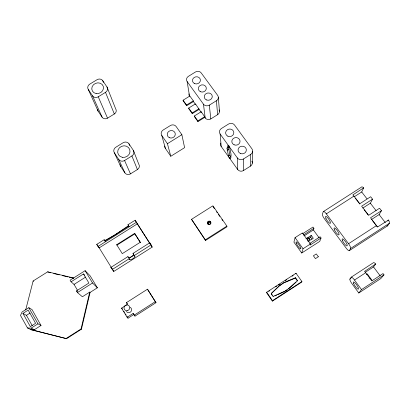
<?xml version="1.0" encoding="UTF-8"?>
<svg xmlns="http://www.w3.org/2000/svg" width="410" height="410" viewBox="0 0 410 410"><rect width="100%" height="100%" fill="white"/><g stroke="black" fill="none" stroke-linecap="round" stroke-linejoin="round"><path stroke-width="0.61" d="M250.469 166.132L250.695 154.416A4.372 4.049 -3.4 0 0 251.889 148.779L234.546 125.035A4.31 3.956 -6.6 0 0 228.58 124.025L221.4 128.509A4.31 3.967 -7.5 0 0 220.155 134.029L221.19 146.442L237.677 169.494A4.192 3.91 -3.8 0 0 243.489 170.534L250.469 166.132A4.192 3.9 -2.9 0 0 251.883 161.145M252.314 163.124L252.621 151.29M266.7 292.233L266.623 292.73L272.389 301.13L301.714 282.09L301.914 281.552L296.03 273.234L266.7 292.233L272.481 300.663L272.389 301.13M273.188 296.691L271.236 293.442L279.948 285.232L284.345 282.382L295.482 277.724L297.527 280.619L297.404 280.978L295.364 278.088L295.482 277.724M272.178 295.231L271.174 293.77L279.948 285.232M66.169 338.45L81.062 328.953L89.718 292.11L90.072 292.433L81.436 329.194L66.579 338.675L31.206 329.773L27.49 327.944L20.5 315.444L22.104 311.964L28.838 307.71L32.021 309.581L41.026 325.473L34.343 329.712L30.719 329.532L66.579 338.675M321.04 238L310.057 245.093L310.437 243.981L302.411 232.911L295.062 237.636L293.929 242.136L301.729 253.011L319.744 241.377L321.04 238L320.133 236.754L309.673 243.504M279.866 285.58L284.345 282.382M25.707 309.842L33.133 280.983L47.668 271.84L73.8 278.026M277.806 294.616L284.161 291.761L288.666 288.563L297.527 280.619M288.666 288.563L288.563 288.901L296.01 282.229M301.729 253.011L303.051 248.742L310.437 243.981M227.002 148.302L227.878 145.514A1.727 0.333 58.2 0 1 228.79 146.185A1.727 0.333 58.2 0 1 229.779 148.164L230.989 153.863L231.086 155.738L230.343 158.542A1.666 0.307 58 0 1 229.457 157.865A1.666 0.307 58 0 1 228.503 155.974L227.002 148.302L228.421 147.415L228.959 145.729M295.851 273.793L296.03 273.234M307.92 241.7L309.857 240.45L307.813 237.636L307.239 239.435L308.93 241.762M308.735 238.471L310.652 237.236L311.252 235.417L313.301 238.23L310.401 240.101L308.356 237.282L311.252 235.417M304.061 235.924L313.368 229.933L313.922 228.273L313.02 227.043L302.601 233.746M323.27 211.662L322.383 214.199A4.356 1.087 56 0 0 324.484 218.873L346.163 248.122A4.454 1.112 55.2 0 0 349.387 250.597L387.711 225.715L389.377 223.276A4.489 1.409 54.5 0 0 388.731 220.421L388.501 220.006L377.477 227.058A4.495 1.333 54.7 0 0 376.493 225.597L370.517 217.792L381.464 210.709L379.563 208.249L368.626 215.317L361.646 206.189L372.536 199.168L370.655 196.738L359.775 203.749L353.933 196.113A4.392 1.302 55.7 0 0 352.872 194.893L363.655 187.882L363.357 187.611A4.387 1.379 55.5 0 0 361.451 187.129L323.27 211.662A4.407 1.112 56 0 1 326.324 213.861L348.541 243.719A4.505 1.138 55.2 0 1 350.606 248.439L349.387 250.597M354.24 196.764L361.702 191.967L363.655 187.882M362.86 208.039L370.358 203.201L372.536 199.168M371.434 219.545L379.122 214.568L381.464 210.709M387.814 221.036L388.501 220.006M375.729 264.004L364.608 271.358A4.607 1.138 54.6 0 1 365.715 272.706L371.798 280.906L383.022 273.557L384.001 274.859L380.757 278.605L358.781 293.001L351.944 283.648A4.561 1.035 54.9 0 1 349.894 279.097L351.134 277.247L373.372 262.733A4.602 1.215 54.3 0 1 375.411 263.686L375.729 264.004L373.505 266.925L365.131 272.389M369.087 278.252L369.81 277.329L371.988 280.266M358.781 293.001L361.512 289.593L384.001 274.859M128.489 225.669L114.846 235.012L104.775 240.588L104.15 239.717L96.739 244.38L98.016 246.446L99.148 247.901L137.288 223.88L135.141 220.216L127.966 224.731L129.063 226.566M349.894 279.097L350.965 278.4M351.134 277.247A4.618 1.056 54.8 0 1 354.496 280.03L365.715 272.706M366.258 274.5L367.237 273.859L369.405 276.781M268.75 291.351L269.811 290.664M275.658 286.877L276.719 286.19M278.313 285.155L279.912 284.125M285.222 280.681L286.821 279.646M292.135 276.207L293.196 275.515M348.541 243.719L376.493 225.597M350.606 248.439L389.377 223.276M284.161 291.761L287.097 289.855M272.481 300.663L301.914 281.552M326.324 213.861L353.933 196.113M303.497 234.981L313.922 228.273M305.875 238.881L307.813 237.636M127.136 317.284L128.043 318.186L133.952 314.403L133.091 313.471L127.136 317.284L121.55 308.13L127.484 304.343L126.434 302.636L147.482 289.199L156 302.672L135.003 316.115L133.091 313.471M134.152 315.198L155.308 301.647L156 302.672M205.477 240.48L205.343 239.819L226.879 226.11L212.887 205.805L191.537 219.324L205.477 240.48L226.94 226.812L226.879 226.11M89.718 292.11L82.389 296.758L77.444 292.561L76.465 290.91L88.919 283.028L83.461 273.962L71.058 281.798L70.089 280.163L85.111 270.682L90.144 275.843L97.37 287.805L90.072 292.433M129.811 257.823L133.552 255.45M112.207 269.519L129.227 258.736L129.811 259.617A3.008 0.83 -32.3 0 0 132.794 258.705A3.008 0.83 -32.3 0 0 134.895 256.399L134.342 255.497L151.09 244.888L149.752 242.807L133.014 253.4L133.573 254.308A3.008 0.84 -32.3 0 1 131.482 256.624A3.008 0.84 -32.3 0 1 128.494 257.526L127.905 256.634L110.9 267.397L113.765 271.456L152.192 247.107L151.09 244.888M77.444 292.561L92.547 282.997L97.37 287.805M27.49 327.944L31.17 328.128L37.951 323.828L41.026 325.473M22.919 313.424L28.162 310.109L35.608 323.3L30.335 326.642L22.919 313.424L26.445 315.346L32.236 325.658M140.287 242.259L122.288 253.636L116.686 244.703L134.618 233.398L140.522 242.689L134.618 233.398M71.058 281.798L74.041 284.422L85.7 277.052M26.445 315.346L30.053 313.066M228.503 155.974L229.897 155.103L228.421 147.415M98.016 246.446L136.453 222.246M220.155 134.029L237.349 157.932A4.372 4.059 -4.3 0 0 243.412 159.003L250.695 154.416M134.864 233.843L116.973 245.129L116.686 244.703M227.125 150.214L228.534 149.327M170.785 156.277L184.602 147.651L181.866 134.7L176.187 126.567A4.264 3.915 -14.7 0 0 170.34 125.562L163.154 130.021A4.269 3.921 -15.8 0 0 161.796 135.505L165.384 148.394L170.785 156.277L167.423 143.69L161.796 135.505M197.943 121.591L197.84 120.919L204.672 116.671L201.156 111.771L194.34 116.004L194.448 116.686L197.943 121.591L204.759 117.352L204.672 116.671M167.423 143.69L181.866 134.7M204.759 117.352L205.2 117.962A4.064 3.716 -9.7 0 0 210.812 118.91L217.623 114.672A4.064 3.705 -8.8 0 0 219.063 109.916M130.457 173.871L137.411 169.535A4.1 3.803 -21.6 0 0 138.77 164.19L133.337 150.373L128.935 143.766A4.295 3.941 -21.7 0 0 123.108 142.731L115.835 147.236A4.3 3.951 -22.9 0 0 114.359 152.797L120.704 166.475L124.876 172.846A4.105 3.808 -22.9 0 0 130.457 173.871L124.578 160.51A4.315 3.977 -22.8 0 1 118.726 159.444L114.359 152.797M186.652 105.739L186.529 105.037L193.31 100.839L189.85 96.022L183.085 100.204L183.219 100.911L186.652 105.739L193.423 101.547L193.31 100.839M199.065 109.414L192.275 113.631L188.81 108.763L188.687 108.071L195.478 103.863L200.885 111.95M192.275 113.631L192.162 112.945L198.968 108.722M187.15 81.585L203.457 104.181A4.243 3.849 -9.9 0 0 209.315 105.155L216.424 100.742A4.243 3.844 -9.1 0 0 217.654 95.371L201.202 72.924A4.187 3.751 -11 0 0 195.442 72.006L188.426 76.327A4.187 3.762 -11.8 0 0 187.15 81.585L189.538 96.135A4.013 3.628 -11.6 0 1 188.928 93.885M124.578 160.51L131.897 155.959A4.31 3.972 -21.5 0 0 133.337 150.373M107.538 118.157L114.328 113.98A3.987 3.603 -21.4 0 0 115.697 108.891L106.989 86.966L102.725 80.662A4.243 3.777 -21.4 0 0 97.006 79.719L89.795 84.117A4.249 3.782 -22.3 0 0 88.283 89.477L98.154 111.202L102.141 117.219A3.992 3.608 -22.3 0 0 107.538 118.157L98.256 96.791A4.264 3.808 -22.2 0 1 92.501 95.822L88.283 89.477M98.256 96.791L105.508 92.352A4.259 3.803 -21.3 0 0 106.989 86.966M273.25 296.368L284.253 291.428M274.92 295.912L276.653 295.133M284.258 282.736L295.364 278.088M50.594 272.793L47.668 271.84M53.7 273.526L59.286 274.854M62.392 275.587L67.978 276.909M69.218 277.206L73.564 278.231M31.17 328.128L34.343 329.712M81.062 328.953L81.436 329.194M33.133 280.983L33.605 281.327M76.465 290.91L77.434 291.741M83.461 273.962L84.65 275.141M121.55 308.13L122.498 309.099M126.434 302.636L127.341 303.646M110.9 267.397L112.171 268.991M96.739 244.38L98.21 246.266M361.702 191.967L367.001 198.845M370.358 203.201L376.103 210.653M379.122 214.568L385.318 222.609M355.608 198.548L357.694 201.274M358.084 201.787L359.826 204.062M364.249 209.843L366.356 212.6M366.755 213.118L368.165 214.963M372.454 220.57L374.586 223.358M374.991 223.886L377.128 226.679M373.505 266.925L380.219 275.904M354.496 280.03L361.512 289.593M313.368 229.933L319.164 237.861M310.652 237.236L312.005 239.097M295.062 237.636L303.051 248.742M193.423 101.547L195.585 104.565M183.085 100.204L186.529 105.037M188.687 108.071L192.162 112.945M194.34 116.004L197.84 120.919M212.995 206.568L214.425 208.644M216.567 211.76L217.285 212.795M218.356 214.353L219.786 216.429M221.933 219.545L222.645 220.585M191.537 219.324L205.343 239.819M137.288 223.88L150.654 244.621L149.752 242.807M150.49 244.473L135.141 220.216M151.172 245.528L152.192 247.107M208.095 223.927L208.27 224.193A1.276 1.22 -9.1 0 0 208.511 224.413M127.966 224.731L128.837 226.089L105.001 241.09L104.15 239.717M133.014 253.4L134.895 256.399M127.905 256.634L129.811 259.617M147.482 289.199L155.308 301.647M104.775 240.588L105.344 241.5M98.543 246.805L113.765 271.456M134.48 315.259L135.003 316.115M123.805 311.241L124.455 312.307M125.434 313.911L126.085 314.982M127.064 316.582L128.043 318.186M85.111 270.682L92.547 282.997M74.041 284.422L77.49 290.224M28.838 307.71L37.951 323.828M118.726 159.444L124.876 172.846M92.501 95.822L102.141 117.219M105.508 92.352L114.328 113.98M131.897 155.959L137.411 169.535M102.725 80.662L103.433 82.415M128.935 143.766L129.637 145.529M201.156 111.771L201.248 112.458M203.457 104.181L205.2 117.962M209.315 105.155L210.812 118.91M216.424 100.742L217.623 114.672M218.34 97.247L219.458 111.31M237.349 157.932L237.677 169.494M243.412 159.003L243.489 170.534M130.154 307.326A2.87 2.778 -49 0 1 130.826 311.743A2.87 2.778 -49 0 1 126.382 311.39M221.19 146.442A4.136 3.823 -7.2 0 1 220.749 143.09M165.384 148.394A4.085 3.777 -15.7 0 1 164.789 146.042M231.081 157.302A1.666 0.313 58 0 1 229.897 155.103M98.154 111.202A3.982 3.582 -22.4 0 1 97.616 109.429M120.704 166.475A4.09 3.782 -23.1 0 1 120.13 164.6M387.711 225.715A4.438 1.379 54.5 0 1 386.943 225.848M210.289 224.121A1.276 1.22 -9.1 0 0 210.422 222.907L210.253 222.635A1.276 1.22 -9.1 0 0 208.746 222.302L208.459 222.476A1.276 1.22 -9.1 0 0 208.003 223.619M207.598 223.096A1.701 1.63 -9.1 0 1 207.747 222.691M207.773 223.968A1.701 1.63 -9.1 0 1 209.11 221.431A1.701 1.63 -9.1 0 1 210.714 223.783M208.423 224.526A1.701 1.63 -9.1 0 1 208.06 224.285M318.339 256.757L315.444 258.633L313.394 255.794L316.289 253.923L318.339 256.757M208.685 221.948L208.398 222.117A1.276 1.225 -9.1 0 0 208.034 223.568L208.208 223.839A1.276 1.225 -9.1 0 0 209.715 224.173L210.002 224.003A1.276 1.225 -9.1 0 0 210.366 222.548L210.192 222.281A1.276 1.225 -9.1 0 0 208.685 221.948M127.679 310.529A2.921 2.819 -48.4 0 0 128.868 305.655A2.921 2.819 -48.4 0 0 124.102 307.203A2.921 2.819 -48.4 0 0 127.679 310.529M227.904 136.222A4.105 3.777 -6.6 0 0 233.823 132.502A4.105 3.777 -6.6 0 0 227.468 129.698A4.105 3.777 -6.6 0 0 227.904 136.222M240.373 153.478A4.146 3.839 -4.3 0 0 246.338 149.717A4.146 3.839 -4.3 0 0 239.896 146.847A4.146 3.839 -4.3 0 0 240.373 153.478M234.11 144.812A4.126 3.808 -5.5 0 0 240.05 141.071A4.126 3.808 -5.5 0 0 233.654 138.232A4.126 3.808 -5.5 0 0 234.11 144.812M169.371 137.688A4.059 3.736 -15 0 0 175.29 133.993A4.059 3.736 -15 0 0 169.104 131.2A4.059 3.736 -15 0 0 169.371 137.688M206.445 99.927A4.023 3.644 -9.8 0 0 212.272 96.304A4.023 3.644 -9.8 0 0 206.081 93.623A4.023 3.644 -9.8 0 0 206.445 99.927M200.505 91.732A4.003 3.608 -10.5 0 0 206.307 88.135A4.003 3.608 -10.5 0 0 200.157 85.48A4.003 3.608 -10.5 0 0 200.505 91.732M194.617 83.614A3.982 3.577 -11.2 0 0 200.398 80.032A3.982 3.577 -11.2 0 0 194.284 77.408A3.982 3.577 -11.2 0 0 194.617 83.614M96.165 93.557A5.955 5.309 -21.8 0 0 103.284 86.382A5.955 5.309 -21.8 0 0 93.444 84.767A5.955 5.309 -21.8 0 0 96.165 93.557M122.37 157.317A6.242 5.74 -22.2 0 0 129.775 149.66A6.242 5.74 -22.2 0 0 119.397 147.82A6.242 5.74 -22.2 0 0 122.37 157.317M325.914 218.345A4.172 1.045 55.9 0 0 330.224 223.363A4.172 1.045 55.9 0 0 327.795 217.894A4.172 1.045 55.9 0 0 325.914 218.345M334.432 229.82A4.208 1.056 55.6 0 0 338.814 234.935A4.208 1.056 55.6 0 0 336.405 229.487A4.208 1.056 55.6 0 0 334.432 229.82M342.529 240.726A4.243 1.066 55.3 0 0 346.973 245.923A4.243 1.066 55.3 0 0 344.595 240.501A4.243 1.066 55.3 0 0 342.529 240.726M296.502 243.73A4.202 0.835 56.2 0 0 300.684 248.916A4.202 0.835 56.2 0 0 298.101 243.535A4.202 0.835 56.2 0 0 296.502 243.73M353.651 283.648A4.372 0.994 54.8 0 0 358.243 289.178A4.372 0.994 54.8 0 0 355.87 283.858A4.372 0.994 54.8 0 0 353.651 283.648M208.367 224.173A1.707 1.635 -9.1 0 0 210.842 222.599A1.707 1.635 -9.1 0 0 208.213 221.344A1.707 1.635 -9.1 0 0 208.367 224.173"/></g></svg>
